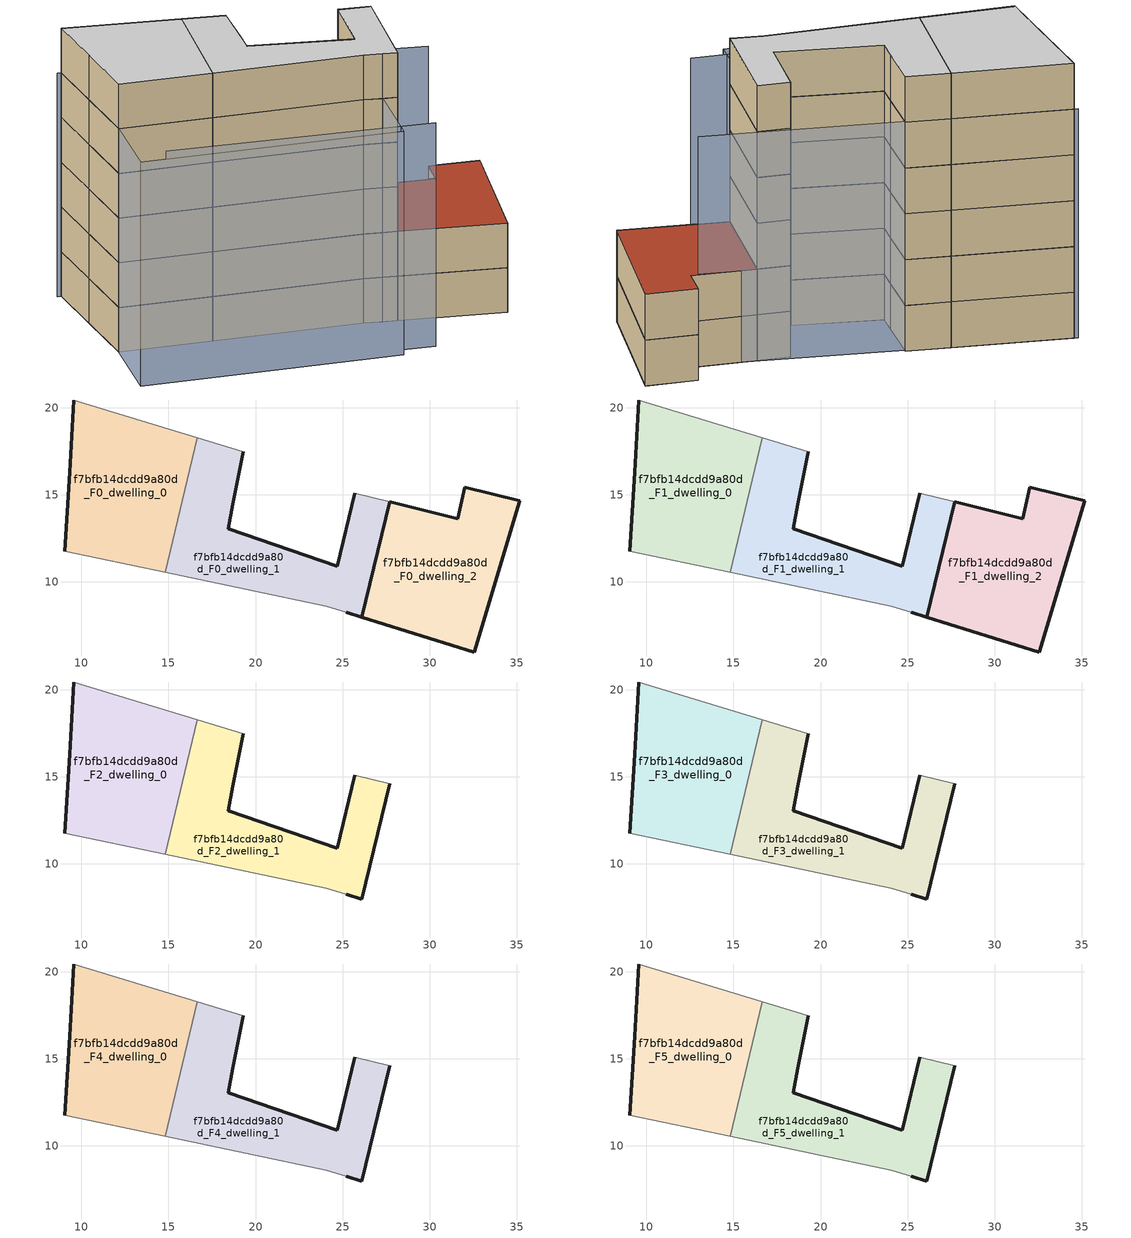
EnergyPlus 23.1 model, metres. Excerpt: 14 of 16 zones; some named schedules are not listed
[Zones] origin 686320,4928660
f7bfb14dcdd9a80d_F0_dwelling_0
 floor ground (EU_floor_Construction): 14.8,10.55 16.67,18.28 9.57,20.45 9.32,16.3 9.04,11.77 z0
 wall outside (EU_wall_Construction): 9.04,11.77 9.32,16.3 9.57,20.45 z0:3
 wall adiabatic (EU_wall_Construction): 9.57,20.45 16.67,18.28 / 14.8,10.55 9.04,11.77 z0:3
 wall to f7bfb14dcdd9a80d_F0_dwelling_1 (EU_wall_Construction): 16.67,18.28 14.8,10.55 z0:3
f7bfb14dcdd9a80d_F0_dwelling_1
 floor ground (EU_floor_Construction): 26.1,7.97 27.7,14.59 25.71,15.08 24.69,10.89 18.43,13.05 18.71,14.46 19.3,17.48 16.67,18.28 14.8,10.55 24.08,8.6 25.22,8.24 z0
 wall outside (EU_wall_Construction): 19.3,17.48 18.71,14.46 18.43,13.05 24.69,10.89 25.71,15.08 / 27.7,14.59 26.1,7.97 25.22,8.24 z0:3
 wall adiabatic (EU_wall_Construction): 25.71,15.08 27.7,14.59 / 25.22,8.24 24.08,8.6 14.8,10.55 / 16.67,18.28 19.3,17.48 z0:3
f7bfb14dcdd9a80d_F0_dwelling_2
 floor ground (EU_floor_Construction): 32.58,5.97 35.19,14.67 32.04,15.43 31.62,13.64 27.7,14.59 26.1,7.97 z0
 wall outside (EU_wall_Construction): 35.19,14.67 32.58,5.97 26.1,7.97 27.7,14.59 31.62,13.64 32.04,15.43 35.19,14.67 z0:3
f7bfb14dcdd9a80d_F1_dwelling_0
 floor to f7bfb14dcdd9a80d_F0_dwelling_0 (EU_floor_Construction): 14.8,10.55 16.67,18.28 9.57,20.45 9.32,16.3 9.04,11.77 z3
 wall outside (EU_wall_Construction): 9.04,11.77 9.32,16.3 9.57,20.45 z3:6
 wall adiabatic (EU_wall_Construction): 9.57,20.45 16.67,18.28 / 14.8,10.55 9.04,11.77 z3:6
 wall to f7bfb14dcdd9a80d_F1_dwelling_1 (EU_wall_Construction): 16.67,18.28 14.8,10.55 z3:6
f7bfb14dcdd9a80d_F1_dwelling_1
 floor to f7bfb14dcdd9a80d_F0_dwelling_1 (EU_floor_Construction): 26.1,7.97 27.7,14.59 25.71,15.08 24.69,10.89 18.43,13.05 18.71,14.46 19.3,17.48 16.67,18.28 14.8,10.55 24.08,8.6 25.22,8.24 z3
 wall outside (EU_wall_Construction): 19.3,17.48 18.71,14.46 18.43,13.05 24.69,10.89 25.71,15.08 / 27.7,14.59 26.1,7.97 25.22,8.24 z3:6
 wall adiabatic (EU_wall_Construction): 25.71,15.08 27.7,14.59 / 25.22,8.24 24.08,8.6 14.8,10.55 / 16.67,18.28 19.3,17.48 z3:6
f7bfb14dcdd9a80d_F1_dwelling_2
 floor to f7bfb14dcdd9a80d_F0_dwelling_2 (EU_floor_Construction): 32.58,5.97 35.19,14.67 32.04,15.43 31.62,13.64 27.7,14.59 26.1,7.97 z3
 wall outside (EU_wall_Construction): 35.19,14.67 32.58,5.97 26.1,7.97 27.7,14.59 31.62,13.64 32.04,15.43 35.19,14.67 z3:6
 roof outside (EU_roof_Construction): 35.19,14.67 32.58,5.97 26.1,7.97 27.7,14.59 31.62,13.64 32.04,15.43 z6
f7bfb14dcdd9a80d_F2_dwelling_0
 floor to f7bfb14dcdd9a80d_F1_dwelling_0 (EU_floor_Construction): 14.8,10.55 16.67,18.28 9.57,20.45 9.32,16.3 9.04,11.77 z6
 wall outside (EU_wall_Construction): 9.04,11.77 9.32,16.3 9.57,20.45 z6:9
 wall adiabatic (EU_wall_Construction): 9.57,20.45 16.67,18.28 / 14.8,10.55 9.04,11.77 z6:9
 wall to f7bfb14dcdd9a80d_F2_dwelling_1 (EU_wall_Construction): 16.67,18.28 14.8,10.55 z6:9
f7bfb14dcdd9a80d_F2_dwelling_1
 floor to f7bfb14dcdd9a80d_F1_dwelling_1 (EU_floor_Construction): 26.1,7.97 27.7,14.59 25.71,15.08 24.69,10.89 18.43,13.05 18.71,14.46 19.3,17.48 16.67,18.28 14.8,10.55 24.08,8.6 25.22,8.24 z6
 wall outside (EU_wall_Construction): 27.7,14.59 26.1,7.97 25.22,8.24 / 19.3,17.48 18.71,14.46 18.43,13.05 24.69,10.89 25.71,15.08 z6:9
 wall adiabatic (EU_wall_Construction): 25.71,15.08 27.7,14.59 / 25.22,8.24 24.08,8.6 14.8,10.55 / 16.67,18.28 19.3,17.48 z6:9
f7bfb14dcdd9a80d_F3_dwelling_0
 floor to f7bfb14dcdd9a80d_F2_dwelling_0 (EU_floor_Construction): 14.8,10.55 16.67,18.28 9.57,20.45 9.32,16.3 9.04,11.77 z9
 wall outside (EU_wall_Construction): 9.04,11.77 9.32,16.3 9.57,20.45 z9:12
 wall adiabatic (EU_wall_Construction): 9.57,20.45 16.67,18.28 / 14.8,10.55 9.04,11.77 z9:12
 wall to f7bfb14dcdd9a80d_F3_dwelling_1 (EU_wall_Construction): 16.67,18.28 14.8,10.55 z9:12
f7bfb14dcdd9a80d_F3_dwelling_1
 floor to f7bfb14dcdd9a80d_F2_dwelling_1 (EU_floor_Construction): 26.1,7.97 27.7,14.59 25.71,15.08 24.69,10.89 18.43,13.05 18.71,14.46 19.3,17.48 16.67,18.28 14.8,10.55 24.08,8.6 25.22,8.24 z9
 wall outside (EU_wall_Construction): 27.7,14.59 26.1,7.97 25.22,8.24 / 19.3,17.48 18.71,14.46 18.43,13.05 24.69,10.89 25.71,15.08 z9:12
 wall adiabatic (EU_wall_Construction): 25.71,15.08 27.7,14.59 / 25.22,8.24 24.08,8.6 14.8,10.55 / 16.67,18.28 19.3,17.48 z9:12
f7bfb14dcdd9a80d_F4_dwelling_0
 floor to f7bfb14dcdd9a80d_F3_dwelling_0 (EU_floor_Construction): 14.8,10.55 16.67,18.28 9.57,20.45 9.32,16.3 9.04,11.77 z12
 wall outside (EU_wall_Construction): 9.04,11.77 9.32,16.3 9.57,20.45 z12:15
 wall adiabatic (EU_wall_Construction): 9.57,20.45 16.67,18.28 / 14.8,10.55 9.04,11.77 z12:15
 wall to f7bfb14dcdd9a80d_F4_dwelling_1 (EU_wall_Construction): 16.67,18.28 14.8,10.55 z12:15
f7bfb14dcdd9a80d_F4_dwelling_1
 floor to f7bfb14dcdd9a80d_F3_dwelling_1 (EU_floor_Construction): 26.1,7.97 27.7,14.59 25.71,15.08 24.69,10.89 18.43,13.05 18.71,14.46 19.3,17.48 16.67,18.28 14.8,10.55 24.08,8.6 25.22,8.24 z12
 wall outside (EU_wall_Construction): 27.7,14.59 26.1,7.97 25.22,8.24 / 19.3,17.48 18.71,14.46 18.43,13.05 24.69,10.89 25.71,15.08 z12:15
 wall adiabatic (EU_wall_Construction): 25.71,15.08 27.7,14.59 / 25.22,8.24 24.08,8.6 14.8,10.55 / 16.67,18.28 19.3,17.48 z12:15
f7bfb14dcdd9a80d_F5_dwelling_0
 floor to f7bfb14dcdd9a80d_F4_dwelling_0 (EU_floor_Construction): 14.8,10.55 16.67,18.28 9.57,20.45 9.32,16.3 9.04,11.77 z15
 wall outside (EU_wall_Construction): 9.04,11.77 9.32,16.3 9.57,20.45 z15:18
 wall adiabatic (EU_wall_Construction): 9.57,20.45 16.67,18.28 / 14.8,10.55 9.04,11.77 z15:18
 wall to f7bfb14dcdd9a80d_F5_dwelling_1 (EU_wall_Construction): 16.67,18.28 14.8,10.55 z15:18
 ceiling to f7bfb14dcdd9a80d_F6_dwelling_0 (EU_floor_Construction): 16.67,18.28 14.8,10.55 9.04,11.77 9.32,16.3 9.57,20.45 z18
f7bfb14dcdd9a80d_F5_dwelling_1
 floor to f7bfb14dcdd9a80d_F4_dwelling_1 (EU_floor_Construction): 26.1,7.97 27.7,14.59 25.71,15.08 24.69,10.89 18.43,13.05 18.71,14.46 19.3,17.48 16.67,18.28 14.8,10.55 24.08,8.6 25.22,8.24 z15
 wall outside (EU_wall_Construction): 27.7,14.59 26.1,7.97 25.22,8.24 / 19.3,17.48 18.71,14.46 18.43,13.05 24.69,10.89 25.71,15.08 z15:18
 wall adiabatic (EU_wall_Construction): 25.71,15.08 27.7,14.59 / 25.22,8.24 24.08,8.6 14.8,10.55 / 16.67,18.28 19.3,17.48 z15:18
 ceiling to f7bfb14dcdd9a80d_F6_dwelling_1 (EU_floor_Construction): 27.7,14.59 26.1,7.97 25.22,8.24 24.08,8.6 14.8,10.55 16.67,18.28 19.3,17.48 18.71,14.46 18.43,13.05 24.69,10.89 25.71,15.08 z18
shading: 10.11,7.61 26.51,3.74 / 31.09,13.58 9.36,20.52 / 9.04,11.77 25.24,8.35 / 25.24,8.35 24.22,3.5 / 24.22,3.5 8.01,6.92 / 8.01,6.92 9.04,11.77 z0:15
[Building]
EU S2 Campaign: North Axis=0; Terrain=City; Solar Distribution=FullExterior
[Site:Location]
Bologna: Latitude=44.5; Longitude=11.25; Time Zone=1; Elevation=37
[SizingPeriod:WeatherFileDays]
AnnualSizingPeriod: Begin Month=1; Begin Day of Month=1; End Month=12; End Day of Month=31; Day of Week for Start Day=Monday; Use Weather File Daylight Saving Period=No; Use Weather File Rain and Snow Indicators=No
[MATERIAL]
EU_InternalMass_Material: Roughness=MediumRough; Thickness=0.1; Conductivity=1; Density=1800; Specific Heat=900; Thermal Absorptance=0.9; Solar Absorptance=0.7; Visible Absorptance=0.7
[MATERIAL:NOMASS] Roughness=MediumRough; Thermal Absorptance=0.9; Solar Absorptance=0.7; Visible Absorptance=0.7
Name | Thermal Resistance
EU_wall_NoMass | 0.905828
EU_roof_NoMass | 0.37593
EU_floor_NoMass | 0.67114
[CONSTRUCTION]
EU_wall_Construction: EU_wall_NoMass
EU_roof_Construction: EU_roof_NoMass
EU_floor_Construction: EU_floor_NoMass
EU_InternalMass_Construction: EU_InternalMass_Material
[ZONE] Type=1; Multiplier=1; Ceiling Height=autocalculate; Floor Area=autocalculate; Part of Total Floor Area=Yes
Name | Volume
f7bfb14dcdd9a80d_F0_dwelling_0; f7bfb14dcdd9a80d_F1_dwelling_0; f7bfb14dcdd9a80d_F2_dwelling_0; f7bfb14dcdd9a80d_F3_dwelling_0; f7bfb14dcdd9a80d_F4_dwelling_0; f7bfb14dcdd9a80d_F5_dwelling_0; f7bfb14dcdd9a80d_F1_dwelling_1; f7bfb14dcdd9a80d_F2_dwelling_1; f7bfb14dcdd9a80d_F3_dwelling_1; f7bfb14dcdd9a80d_F4_dwelling_1; f7bfb14dcdd9a80d_F5_dwelling_1 | 164.317
f7bfb14dcdd9a80d_F0_dwelling_1 | 164.315
f7bfb14dcdd9a80d_F0_dwelling_2 | 164.328
f7bfb14dcdd9a80d_F1_dwelling_2 | 164.327
[INTERNALMASS] Construction=EU_InternalMass_Construction
Name | Zone or ZoneList | Surface Area
f7bfb14dcdd9a80d_F0_dwelling_0_EU_InternalMass | f7bfb14dcdd9a80d_F0_dwelling_0 | 54.7722
f7bfb14dcdd9a80d_F0_dwelling_1_EU_InternalMass | f7bfb14dcdd9a80d_F0_dwelling_1 | 54.7722
f7bfb14dcdd9a80d_F0_dwelling_2_EU_InternalMass | f7bfb14dcdd9a80d_F0_dwelling_2 | 54.7757
f7bfb14dcdd9a80d_F1_dwelling_0_EU_InternalMass | f7bfb14dcdd9a80d_F1_dwelling_0 | 54.7722
f7bfb14dcdd9a80d_F1_dwelling_1_EU_InternalMass | f7bfb14dcdd9a80d_F1_dwelling_1 | 54.7722
f7bfb14dcdd9a80d_F1_dwelling_2_EU_InternalMass | f7bfb14dcdd9a80d_F1_dwelling_2 | 54.7757
f7bfb14dcdd9a80d_F2_dwelling_0_EU_InternalMass | f7bfb14dcdd9a80d_F2_dwelling_0 | 82.1602
f7bfb14dcdd9a80d_F2_dwelling_1_EU_InternalMass | f7bfb14dcdd9a80d_F2_dwelling_1 | 82.1601
f7bfb14dcdd9a80d_F3_dwelling_0_EU_InternalMass | f7bfb14dcdd9a80d_F3_dwelling_0 | 82.1602
f7bfb14dcdd9a80d_F3_dwelling_1_EU_InternalMass | f7bfb14dcdd9a80d_F3_dwelling_1 | 82.1601
f7bfb14dcdd9a80d_F4_dwelling_0_EU_InternalMass | f7bfb14dcdd9a80d_F4_dwelling_0 | 82.1602
f7bfb14dcdd9a80d_F4_dwelling_1_EU_InternalMass | f7bfb14dcdd9a80d_F4_dwelling_1 | 82.1601
f7bfb14dcdd9a80d_F5_dwelling_0_EU_InternalMass | f7bfb14dcdd9a80d_F5_dwelling_0 | 82.1602
f7bfb14dcdd9a80d_F5_dwelling_1_EU_InternalMass | f7bfb14dcdd9a80d_F5_dwelling_1 | 82.1601
[OTHEREQUIPMENT] Fuel Type=Electricity; Design Level Calculation Method=Watts/Area; Power per Zone Floor Area=1; Fraction Latent=0; Fraction Radiant=0; Fraction Lost=0; Carbon Dioxide Generation Rate=0; EndUse Subcategory=EU_Step8_InternalGains
Name | Zone or ZoneList or Space or SpaceList | Schedule
EU_Step8_InternalGain_f7bfb14dcdd9a80d_F0_dwelling_0_f000 | f7bfb14dcdd9a80d_F0_dwelling_0 | EU_Step8_GainSchedule_f7bfb14dcdd9a80d_F0_dwelling_0_f000
EU_Step8_InternalGain_f7bfb14dcdd9a80d_F0_dwelling_1_f000 | f7bfb14dcdd9a80d_F0_dwelling_1 | EU_Step8_GainSchedule_f7bfb14dcdd9a80d_F0_dwelling_1_f000
EU_Step8_InternalGain_f7bfb14dcdd9a80d_F0_dwelling_2_f000 | f7bfb14dcdd9a80d_F0_dwelling_2 | EU_Step8_GainSchedule_f7bfb14dcdd9a80d_F0_dwelling_2_f000
EU_Step8_InternalGain_f7bfb14dcdd9a80d_F1_dwelling_0_f000 | f7bfb14dcdd9a80d_F1_dwelling_0 | EU_Step8_GainSchedule_f7bfb14dcdd9a80d_F1_dwelling_0_f000
EU_Step8_InternalGain_f7bfb14dcdd9a80d_F1_dwelling_1_f000 | f7bfb14dcdd9a80d_F1_dwelling_1 | EU_Step8_GainSchedule_f7bfb14dcdd9a80d_F1_dwelling_1_f000
EU_Step8_InternalGain_f7bfb14dcdd9a80d_F1_dwelling_2_f000 | f7bfb14dcdd9a80d_F1_dwelling_2 | EU_Step8_GainSchedule_f7bfb14dcdd9a80d_F1_dwelling_2_f000
EU_Step8_InternalGain_f7bfb14dcdd9a80d_F2_dwelling_0_f000 | f7bfb14dcdd9a80d_F2_dwelling_0 | EU_Step8_GainSchedule_f7bfb14dcdd9a80d_F2_dwelling_0_f000
EU_Step8_InternalGain_f7bfb14dcdd9a80d_F2_dwelling_1_f000 | f7bfb14dcdd9a80d_F2_dwelling_1 | EU_Step8_GainSchedule_f7bfb14dcdd9a80d_F2_dwelling_1_f000
EU_Step8_InternalGain_f7bfb14dcdd9a80d_F3_dwelling_0_f000 | f7bfb14dcdd9a80d_F3_dwelling_0 | EU_Step8_GainSchedule_f7bfb14dcdd9a80d_F3_dwelling_0_f000
EU_Step8_InternalGain_f7bfb14dcdd9a80d_F3_dwelling_1_f000 | f7bfb14dcdd9a80d_F3_dwelling_1 | EU_Step8_GainSchedule_f7bfb14dcdd9a80d_F3_dwelling_1_f000
EU_Step8_InternalGain_f7bfb14dcdd9a80d_F4_dwelling_0_f000 | f7bfb14dcdd9a80d_F4_dwelling_0 | EU_Step8_GainSchedule_f7bfb14dcdd9a80d_F4_dwelling_0_f000
EU_Step8_InternalGain_f7bfb14dcdd9a80d_F4_dwelling_1_f000 | f7bfb14dcdd9a80d_F4_dwelling_1 | EU_Step8_GainSchedule_f7bfb14dcdd9a80d_F4_dwelling_1_f000
EU_Step8_InternalGain_f7bfb14dcdd9a80d_F5_dwelling_0_f000 | f7bfb14dcdd9a80d_F5_dwelling_0 | EU_Step8_GainSchedule_f7bfb14dcdd9a80d_F5_dwelling_0_f000
EU_Step8_InternalGain_f7bfb14dcdd9a80d_F5_dwelling_1_f000 | f7bfb14dcdd9a80d_F5_dwelling_1 | EU_Step8_GainSchedule_f7bfb14dcdd9a80d_F5_dwelling_1_f000
[ZONEVENTILATION:DESIGNFLOWRATE] Schedule=EU_AlwaysOn; Design Flow Rate Calculation Method=AirChanges/Hour; Air Changes per Hour=0.73129; Ventilation Type=Natural; Fan Pressure Rise=0; Fan Total Efficiency=1; Constant Term Coefficient=1; Temperature Term Coefficient=0; Velocity Term Coefficient=0; Velocity Squared Term Coefficient=0; Minimum Indoor Temperature=-100; Maximum Indoor Temperature=100; Delta Temperature=-100; Minimum Outdoor Temperature=-100; Maximum Outdoor Temperature=100; Maximum Wind Speed=40
Name | Zone or ZoneList or Space or SpaceList
EU_ConstantAir_f7bfb14dcdd9a80d_F0_dwelling_0 | f7bfb14dcdd9a80d_F0_dwelling_0
EU_ConstantAir_f7bfb14dcdd9a80d_F0_dwelling_1 | f7bfb14dcdd9a80d_F0_dwelling_1
EU_ConstantAir_f7bfb14dcdd9a80d_F0_dwelling_2 | f7bfb14dcdd9a80d_F0_dwelling_2
EU_ConstantAir_f7bfb14dcdd9a80d_F1_dwelling_0 | f7bfb14dcdd9a80d_F1_dwelling_0
EU_ConstantAir_f7bfb14dcdd9a80d_F1_dwelling_1 | f7bfb14dcdd9a80d_F1_dwelling_1
EU_ConstantAir_f7bfb14dcdd9a80d_F1_dwelling_2 | f7bfb14dcdd9a80d_F1_dwelling_2
EU_ConstantAir_f7bfb14dcdd9a80d_F2_dwelling_0 | f7bfb14dcdd9a80d_F2_dwelling_0
EU_ConstantAir_f7bfb14dcdd9a80d_F2_dwelling_1 | f7bfb14dcdd9a80d_F2_dwelling_1
EU_ConstantAir_f7bfb14dcdd9a80d_F3_dwelling_0 | f7bfb14dcdd9a80d_F3_dwelling_0
EU_ConstantAir_f7bfb14dcdd9a80d_F3_dwelling_1 | f7bfb14dcdd9a80d_F3_dwelling_1
EU_ConstantAir_f7bfb14dcdd9a80d_F4_dwelling_0 | f7bfb14dcdd9a80d_F4_dwelling_0
EU_ConstantAir_f7bfb14dcdd9a80d_F4_dwelling_1 | f7bfb14dcdd9a80d_F4_dwelling_1
EU_ConstantAir_f7bfb14dcdd9a80d_F5_dwelling_0 | f7bfb14dcdd9a80d_F5_dwelling_0
EU_ConstantAir_f7bfb14dcdd9a80d_F5_dwelling_1 | f7bfb14dcdd9a80d_F5_dwelling_1
[HVACTEMPLATE:THERMOSTAT] Constant Heating Setpoint=20; Constant Cooling Setpoint=50
EU_HeatOnly_f7bfb14dcdd9a80d_F0_dwelling_0; EU_HeatOnly_f7bfb14dcdd9a80d_F0_dwelling_1; EU_HeatOnly_f7bfb14dcdd9a80d_F0_dwelling_2; EU_HeatOnly_f7bfb14dcdd9a80d_F1_dwelling_0; EU_HeatOnly_f7bfb14dcdd9a80d_F1_dwelling_1; EU_HeatOnly_f7bfb14dcdd9a80d_F1_dwelling_2; EU_HeatOnly_f7bfb14dcdd9a80d_F2_dwelling_0; EU_HeatOnly_f7bfb14dcdd9a80d_F2_dwelling_1; EU_HeatOnly_f7bfb14dcdd9a80d_F3_dwelling_0; EU_HeatOnly_f7bfb14dcdd9a80d_F3_dwelling_1; EU_HeatOnly_f7bfb14dcdd9a80d_F4_dwelling_0; EU_HeatOnly_f7bfb14dcdd9a80d_F4_dwelling_1; EU_HeatOnly_f7bfb14dcdd9a80d_F5_dwelling_0; EU_HeatOnly_f7bfb14dcdd9a80d_F5_dwelling_1; EU_HeatOnly_f7bfb14dcdd9a80d_F6_dwelling_0; EU_HeatOnly_f7bfb14dcdd9a80d_F6_dwelling_1
[HVACTEMPLATE:ZONE:IDEALLOADSAIRSYSTEM] System Availability Schedule=EU_AlwaysOn; Maximum Heating Supply Air Temperature=50; Minimum Cooling Supply Air Temperature=13; Maximum Heating Supply Air Humidity Ratio=0.0156; Minimum Cooling Supply Air Humidity Ratio=0.0077; Heating Limit=NoLimit; Cooling Limit=NoLimit; Heating Availability Schedule=EU_AlwaysOn; Cooling Availability Schedule=EU_CoolingOff; Dehumidification Control Type=ConstantSensibleHeatRatio; Cooling Sensible Heat Ratio=0.7; Dehumidification Setpoint=60; Humidification Control Type=None; Humidification Setpoint=30; Outdoor Air Method=None; Outdoor Air Flow Rate per Person=0.00944; Outdoor Air Flow Rate per Zone Floor Area=0; Outdoor Air Flow Rate per Zone=0; Demand Controlled Ventilation Type=None; Outdoor Air Economizer Type=NoEconomizer; Heat Recovery Type=None; Sensible Heat Recovery Effectiveness=0.7; Latent Heat Recovery Effectiveness=0.65
Name | Template Thermostat
f7bfb14dcdd9a80d_F0_dwelling_0 | EU_HeatOnly_f7bfb14dcdd9a80d_F0_dwelling_0
f7bfb14dcdd9a80d_F0_dwelling_1 | EU_HeatOnly_f7bfb14dcdd9a80d_F0_dwelling_1
f7bfb14dcdd9a80d_F0_dwelling_2 | EU_HeatOnly_f7bfb14dcdd9a80d_F0_dwelling_2
f7bfb14dcdd9a80d_F1_dwelling_0 | EU_HeatOnly_f7bfb14dcdd9a80d_F1_dwelling_0
f7bfb14dcdd9a80d_F1_dwelling_1 | EU_HeatOnly_f7bfb14dcdd9a80d_F1_dwelling_1
f7bfb14dcdd9a80d_F1_dwelling_2 | EU_HeatOnly_f7bfb14dcdd9a80d_F1_dwelling_2
f7bfb14dcdd9a80d_F2_dwelling_0 | EU_HeatOnly_f7bfb14dcdd9a80d_F2_dwelling_0
f7bfb14dcdd9a80d_F2_dwelling_1 | EU_HeatOnly_f7bfb14dcdd9a80d_F2_dwelling_1
f7bfb14dcdd9a80d_F3_dwelling_0 | EU_HeatOnly_f7bfb14dcdd9a80d_F3_dwelling_0
f7bfb14dcdd9a80d_F3_dwelling_1 | EU_HeatOnly_f7bfb14dcdd9a80d_F3_dwelling_1
f7bfb14dcdd9a80d_F4_dwelling_0 | EU_HeatOnly_f7bfb14dcdd9a80d_F4_dwelling_0
f7bfb14dcdd9a80d_F4_dwelling_1 | EU_HeatOnly_f7bfb14dcdd9a80d_F4_dwelling_1
f7bfb14dcdd9a80d_F5_dwelling_0 | EU_HeatOnly_f7bfb14dcdd9a80d_F5_dwelling_0
f7bfb14dcdd9a80d_F5_dwelling_1 | EU_HeatOnly_f7bfb14dcdd9a80d_F5_dwelling_1
[SIZING:ZONE] Zone Cooling Design Supply Air Temperature Input Method=SupplyAirTemperature; Zone Cooling Design Supply Air Temperature=13; Zone Heating Design Supply Air Temperature Input Method=SupplyAirTemperature; Zone Heating Design Supply Air Temperature=50; Zone Cooling Design Supply Air Humidity Ratio=0.008; Zone Heating Design Supply Air Humidity Ratio=0.008; Cooling Design Air Flow Method=DesignDay; Cooling Design Air Flow Rate=0; Cooling Minimum Air Flow per Zone Floor Area=0.000762; Cooling Minimum Air Flow=0; Cooling Minimum Air Flow Fraction=0.2; Heating Design Air Flow Method=DesignDay; Heating Design Air Flow Rate=0; Heating Maximum Air Flow per Zone Floor Area=0.002032; Heating Maximum Air Flow=0.141576; Heating Maximum Air Flow Fraction=0.3; Account for Dedicated Outdoor Air System=No; Dedicated Outdoor Air System Control Strategy=NeutralSupplyAir; Dedicated Outdoor Air Low Setpoint Temperature for Design=autosize; Dedicated Outdoor Air High Setpoint Temperature for Design=autosize; Zone Load Sizing Method=Sensible Load Only No Latent Load; Zone Latent Cooling Design Supply Air Humidity Ratio Input Method=HumidityRatioDifference; Zone Cooling Design Supply Air Humidity Ratio Difference=0.005; Zone Latent Heating Design Supply Air Humidity Ratio Input Method=HumidityRatioDifference; Zone Humidification Design Supply Air Humidity Ratio Difference=0.005
f7bfb14dcdd9a80d_F0_dwelling_0; f7bfb14dcdd9a80d_F0_dwelling_1; f7bfb14dcdd9a80d_F0_dwelling_2; f7bfb14dcdd9a80d_F1_dwelling_0; f7bfb14dcdd9a80d_F1_dwelling_1; f7bfb14dcdd9a80d_F1_dwelling_2; f7bfb14dcdd9a80d_F2_dwelling_0; f7bfb14dcdd9a80d_F2_dwelling_1; f7bfb14dcdd9a80d_F3_dwelling_0; f7bfb14dcdd9a80d_F3_dwelling_1
